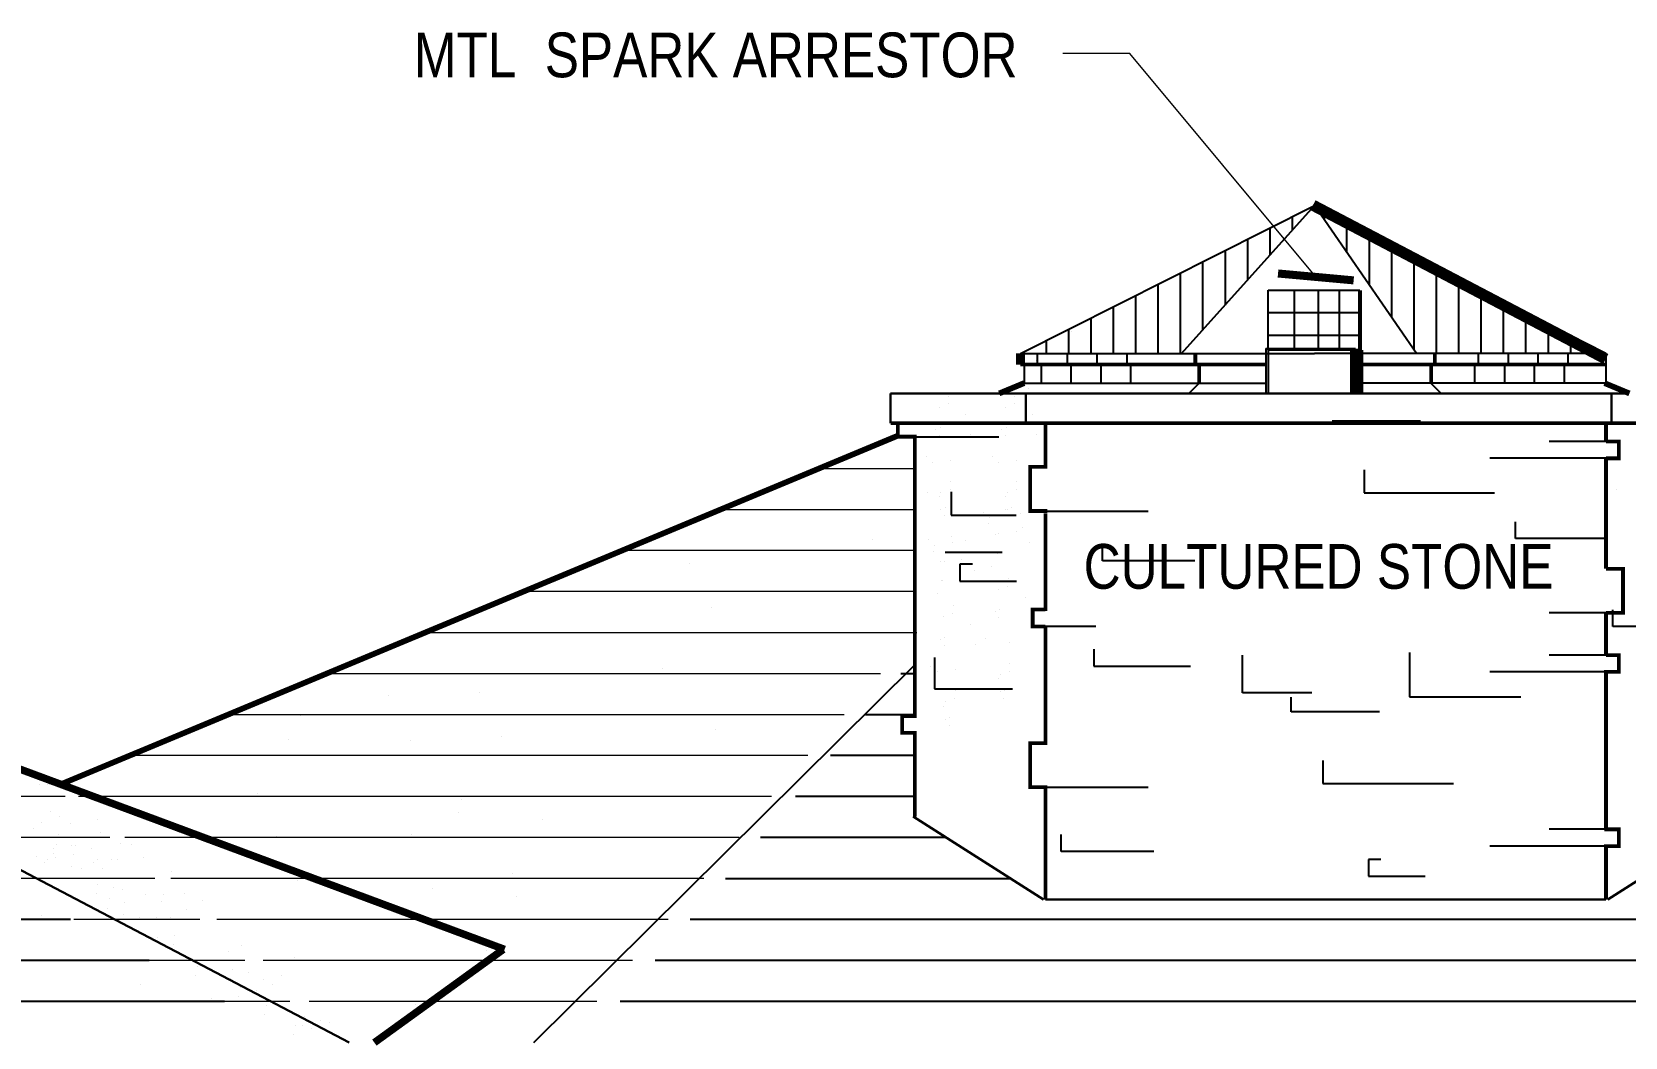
# Model space of a CAD drawing. Header units: inches. Extents: x 279 to 11006, y 233 to 7807.
# Drawn here: x 2677 to 2890.6, y 531.6 to 666.5 of the extents above; entities that cross this region are included whole.
import ezdxf

# ---------------------------------------------------------------- set-up
doc = ezdxf.new("R2010")
doc.units = ezdxf.units.IN
doc.header["$MEASUREMENT"] = 0
doc.layers.add('DOORS', color=7, linetype='Continuous', lineweight=30)
for name, color, linetype in [('NORTH_ELEVATION', 7, 'Continuous'), ('SOUTH_ELEVATION', 7, 'Continuous'), ('SOUTH_ELEVATION_TEXT', 7, 'Continuous')]:
    doc.layers.add(name, color=color, linetype=linetype)
doc.styles.add('ARCHENT', font='technical.ttf', dxfattribs={"height": 6})
doc.styles.add('ARCHENTLTD', font='technical.ttf', dxfattribs={"height": 0.1875})
doc.dimstyles.new('ARCHENTLTD', dxfattribs={"dimscale": 0.05, "dimtxt": 0.1875, "dimasz": 3, "dimexe": 9, "dimexo": 1, "dimgap": 2.5, "dimtad": 0, "dimdec": 1, "dimzin": 1, "dimdsep": 46, "dimlunit": 4, "dimtxsty": 'ARCHENTLTD', "dimblk": 'ARCHTICK', "dimcen": 6, "dimclrd": 256, "dimclre": 256, "dimclrt": 256, "dimaunit": 1, "dimadec": 0, "dimazin": 0, "dimtfac": 1, "dimtdec": 1, "dimtofl": 0, "dimtmove": 1, "dimatfit": 3, "dimldrblk": 'ARCHTICK', "dimfxl": 1, "dimfrac": 2, "dimtolj": 1, "dimtzin": 0, "dimlwd": 9, "dimlwe": 9, "dimarcsym": 0})

# ---------------------------------------------------------------- blocks, each defined once
blk = doc.blocks.new('_ArchTick')
at = {"color": 0, "linetype": 'ByBlock', "const_width": 0.15}
blk.add_lwpolyline([(-0.5, -0.5), (0.5, 0.5)], dxfattribs=at)

msp = doc.modelspace()

# ---------------------------------------------------------------- linework, layer by layer
at = {"layer": 'NORTH_ELEVATION', "color": 5, "linetype": 'Continuous', "ltscale": 0.5}
for p, q in [((2809.51, 623.33), (2848.93, 643.18)), ((2831.11, 623.33), (2848.93, 643.18)), ((2862.59, 623.33), (2848.95, 643.15))]:
    msp.add_line(p, q, dxfattribs=at)
at = {"layer": 'NORTH_ELEVATION', "color": 7, "linetype": 'Continuous', "ltscale": 0.5}
for p, q in [((2887.98, 623.33), (2848.93, 643.18)), ((2887.98, 623.33), (2887.98, 621.83)), ((2887.98, 621.83), (2887.98, 619.33)), ((2810.01, 619.33), (2842.42, 619.33)), ((2887.98, 619.33), (2854.73, 619.33))]:
    msp.add_line(p, q, dxfattribs=at)
at = {"layer": 'NORTH_ELEVATION', "color": 93, "linetype": 'Continuous', "lineweight": 20, "ltscale": 0.5}
for p, q in [((2816.37, 626.28), (2816.37, 626.28)), ((2782.5, 607.87), (2795.36, 607.87)), ((2797.02, 604.63), (2797.02, 604.63)), ((2769.3, 602.37), (2795.36, 602.37)), ((2789.64, 598.32), (2789.64, 598.32)), ((2795.36, 596.87), (2756.1, 596.87)), ((2765.19, 595.1), (2765.19, 595.1)), ((2795.36, 591.37), (2742.9, 591.37)), ((2768.07, 589.17), (2768.07, 589.17)), ((2729.7, 585.87), (2795.62, 585.87)), ((2761.49, 581.11), (2761.49, 581.11)), ((2716.5, 580.37), (2790.75, 580.37)), ((2724.79, 577.37), (2724.79, 577.37)), ((2737.04, 577.89), (2737.04, 577.89)), ((2703.3, 574.87), (2785.87, 574.87)), ((2713.04, 574.73), (2713.04, 574.73)), ((2768.65, 572.83), (2768.65, 572.83)), ((2711.31, 571.47), (2711.31, 571.47)), ((2727.67, 571.44), (2727.67, 571.44)), ((2739.92, 571.96), (2739.92, 571.96)), ((2781, 569.37), (2690.68, 569.37)), ((2679, 566.52), (2679, 566.52)), ((2679.28, 565.52), (2679.28, 565.52)), ((2679.9, 565.5), (2679.9, 565.5)), ((2680.74, 565.89), (2680.74, 565.89)), ((2707.26, 564.25), (2707.26, 564.25)), ((2681.41, 563.87), (2652.2, 563.87)), ((2776.12, 563.87), (2683.23, 563.87)), ((2678.27, 560.39), (2678.27, 560.39)), ((2680.66, 561.21), (2680.66, 561.21)), ((2682.1, 560.32), (2682.1, 560.32)), ((2685.72, 560.85), (2685.72, 560.85)), ((2734.18, 561.8), (2734.18, 561.8)), ((2745.39, 560.75), (2745.39, 560.75)), ((2687.4, 558.37), (2662.32, 558.37)), ((2680.53, 558.73), (2680.53, 558.73)), ((2688.79, 557.64), (2688.79, 557.64)), ((2771.8, 558.37), (2689.41, 558.37)), ((2696.77, 559), (2696.77, 559)), ((2709.73, 558.58), (2709.73, 558.58)), ((2679.91, 556.95), (2679.91, 556.95)), ((2679.92, 556.3), (2679.92, 556.3)), ((2682.79, 557.3), (2682.79, 557.3)), ((2684.92, 556.85), (2684.92, 556.85)), ((2687.67, 555.49), (2687.67, 555.49)), ((2690.36, 557.39), (2690.36, 557.39)), ((2691.96, 555.71), (2691.96, 555.71)), ((2678.68, 555.06), (2678.68, 555.06)), ((2685.73, 555.42), (2685.73, 555.42)), ((2686.42, 554.26), (2686.42, 554.26)), ((2695.64, 553.85), (2695.64, 553.85)), ((2741.34, 553.53), (2741.34, 553.53)), ((2693.43, 552.87), (2672.44, 552.87)), ((2685.82, 552.14), (2685.82, 552.14)), ((2687.95, 551.68), (2687.95, 551.68)), ((2767.03, 552.87), (2695.59, 552.87)), ((2712.61, 552.66), (2712.61, 552.66)), ((2730.69, 551.51), (2730.69, 551.51)), ((2687.3, 550.15), (2687.3, 550.15)), ((2689.43, 549.69), (2689.43, 549.69)), ((2692.13, 550.8), (2692.13, 550.8)), ((2694.55, 550.68), (2694.55, 550.68)), ((2699.87, 549.99), (2699.87, 549.99)), ((2741.9, 550.46), (2741.9, 550.46)), ((2699.47, 547.37), (2682.56, 547.37)), ((2689.29, 548.1), (2689.29, 548.1)), ((2691.42, 547.64), (2691.42, 547.64)), ((2693.65, 547.7), (2693.65, 547.7)), ((2697.72, 548.75), (2697.72, 548.75)), ((2762.25, 547.37), (2701.77, 547.37)), ((2693.85, 545.01), (2693.85, 545.01)), ((2696.14, 545.29), (2696.14, 545.29)), ((2703.29, 543.14), (2703.29, 543.14)), ((2705.06, 543.96), (2705.06, 543.96)), ((2737.85, 543.24), (2737.85, 543.24)), ((2705.5, 541.87), (2692.68, 541.87)), ((2699.11, 541.05), (2699.11, 541.05)), ((2701.24, 540.59), (2701.24, 540.59)), ((2703.84, 540.71), (2703.84, 540.71)), ((2757.48, 541.87), (2707.95, 541.87)), ((2712.15, 542.26), (2712.15, 542.26)), ((2691.55, 538.61), (2691.55, 538.61)), ((2705.97, 540.25), (2705.97, 540.25)), ((2709.18, 538.67), (2709.18, 538.67)), ((2710.43, 539.91), (2710.43, 539.91)), ((2701.01, 536.74), (2701.01, 536.74)), ((2711.53, 536.37), (2702.8, 536.37)), ((2704.91, 538.29), (2704.91, 538.29)), ((2707.04, 537.83), (2707.04, 537.83)), ((2752.7, 536.37), (2714.13, 536.37)), ((2708.42, 535.91), (2708.42, 535.91)), ((2710.55, 535.45), (2710.55, 535.45)), ((2713.49, 534.35), (2713.49, 534.35)), ((2712.26, 533.19), (2712.26, 533.19)), ((2714.39, 532.74), (2714.39, 532.74)), ((2715.62, 533.89), (2715.62, 533.89))]:
    msp.add_line(p, q, dxfattribs=at)
at = {"layer": 'NORTH_ELEVATION', "color": 251, "linetype": 'Continuous', "ltscale": 0.5}
for p, q in [((2809.51, 623.33), (2848.93, 623.33)), ((2809.51, 623.33), (2809.51, 621.83)), ((2810.01, 621.83), (2810.01, 619.33)), ((2811.76, 623.33), (2811.76, 621.83)), ((2812.26, 621.83), (2812.26, 619.33)), ((2815.76, 623.33), (2815.76, 621.83)), ((2816.26, 621.83), (2816.26, 619.33)), ((2819.76, 623.33), (2819.76, 621.83)), ((2820.26, 621.83), (2820.26, 619.33)), ((2823.76, 623.33), (2823.76, 621.83)), ((2824.26, 621.83), (2824.26, 619.33)), ((2832.95, 623.33), (2832.95, 621.83)), ((2833.45, 621.83), (2833.45, 619.33)), ((2887.73, 623.33), (2848.93, 623.33)), ((2870.39, 621.83), (2870.39, 619.33)), ((2870.89, 623.33), (2870.89, 621.83)), ((2874.39, 621.83), (2874.39, 619.33)), ((2874.89, 623.33), (2874.89, 621.83)), ((2878.39, 621.83), (2878.39, 619.33)), ((2878.89, 623.33), (2878.89, 621.83)), ((2882.39, 621.83), (2882.39, 619.33)), ((2882.89, 623.33), (2882.89, 621.83)), ((2810.01, 619.33), (2842.42, 619.33)), ((2884.64, 619.33), (2854.73, 619.33))]:
    msp.add_line(p, q, dxfattribs=at)
at = {"layer": 'NORTH_ELEVATION', "color": 27, "linetype": 'Continuous', "lineweight": 20, "ltscale": 0.5}
for p, q in [((2811.59, 622.36), (2811.59, 622.36)), ((2798.59, 616.1), (2798.59, 616.1)), ((2799.81, 616.54), (2799.81, 616.54)), ((2807.46, 616.1), (2807.46, 616.1)), ((2808.69, 616.54), (2808.69, 616.54)), ((2802.19, 615.07), (2802.19, 615.07)), ((2811.06, 615.07), (2811.06, 615.07)), ((2798.65, 612.3), (2798.65, 612.3)), ((2802.8, 612.45), (2802.8, 612.45)), ((2807.53, 612.3), (2807.53, 612.3)), ((2811.68, 612.45), (2811.68, 612.45)), ((2796.9, 609.47), (2796.9, 609.47)), ((2800.13, 609), (2800.13, 609)), ((2805.77, 609.47), (2805.77, 609.47)), ((2809.01, 609), (2809.01, 609)), ((2797.73, 608.71), (2797.73, 608.71)), ((2806.6, 608.71), (2806.6, 608.71)), ((2798.84, 604.68), (2798.84, 604.68)), ((2800.07, 605.12), (2800.07, 605.12)), ((2807.72, 604.68), (2807.72, 604.68)), ((2808.94, 605.12), (2808.94, 605.12)), ((2799.33, 601.54), (2799.33, 601.54)), ((2804.51, 602.04), (2804.51, 602.04)), ((2805.17, 600.48), (2805.17, 600.48)), ((2805.34, 601.28), (2805.34, 601.28)), ((2807.55, 602.37, 48312), (2807.55, 602.37, 48312)), ((2807.74, 601.57), (2807.74, 601.57)), ((2808.2, 601.54), (2808.2, 601.54)), ((2809.52, 601.87), (2809.52, 601.87)), ((2797.16, 598.38), (2797.16, 598.38)), ((2800.2, 598.7, 48312), (2800.2, 598.7, 48312)), ((2802.18, 598.2), (2802.18, 598.2)), ((2806.61, 599.1), (2806.61, 599.1)), ((2808.95, 599.41), (2808.95, 599.41)), ((2797.83, 596.81), (2797.83, 596.81)), ((2797.99, 597.62), (2797.99, 597.62)), ((2800.4, 597.9), (2800.4, 597.9)), ((2806.32, 596.52), (2806.32, 596.52)), ((2810.67, 597.91), (2810.67, 597.91)), ((2799.27, 595.43), (2799.27, 595.43)), ((2801.61, 595.74), (2801.61, 595.74)), ((2803.33, 594.24), (2803.33, 594.24)), ((2805.67, 594.72), (2805.67, 594.72)), ((2798.98, 592.85), (2798.98, 592.85)), ((2807.77, 592.09), (2807.77, 592.09)), ((2798.32, 591.06), (2798.32, 591.06)), ((2806.55, 591.65), (2806.55, 591.65)), ((2810.15, 590.62), (2810.15, 590.62)), ((2799.2, 587.98), (2799.2, 587.98)), ((2800.42, 588.42), (2800.42, 588.42)), ((2806.61, 587.85), (2806.61, 587.85)), ((2802.8, 586.95), (2802.8, 586.95)), ((2799.26, 584.18), (2799.26, 584.18)), ((2803.41, 584.33), (2803.41, 584.33)), ((2804.86, 585.02), (2804.86, 585.02)), ((2808.09, 584.54), (2808.09, 584.54)), ((2797.51, 581.35), (2797.51, 581.35)), ((2798.34, 580.59), (2798.34, 580.59)), ((2800.75, 580.88), (2800.75, 580.88)), ((2806.8, 580.23), (2806.8, 580.23)), ((2808.02, 580.67), (2808.02, 580.67)), ((2800.68, 577), (2800.68, 577)), ((2807.29, 577.08), (2807.29, 577.08)), ((2799.46, 576.57), (2799.46, 576.57)), ((2799.94, 573.42), (2799.94, 573.42)), ((2688.41, 555.48), (2688.41, 555.48)), ((2679.1, 555.41), (2679.1, 555.41)), ((2678.3, 547.95), (2678.3, 547.95))]:
    msp.add_line(p, q, dxfattribs=at)
at = {"layer": 'NORTH_ELEVATION', "color": 83, "linetype": 'Continuous', "lineweight": 20, "ltscale": 0.5}
msp.add_line((2810.61, 618.56), (2810.61, 618.56), dxfattribs=at)
at = {"layer": 'NORTH_ELEVATION', "color": 93, "linetype": 'Continuous', "ltscale": 0.5}
for p, q in [((2793.46, 580.37), (2795.36, 580.37)), ((2788.75, 574.87), (2795.36, 574.87)), ((2795.36, 569.37), (2784.05, 569.37)), ((2734.59, 563.48), (2734.59, 563.48)), ((2795.36, 563.87), (2779.35, 563.87)), ((2727.89, 558.85), (2727.89, 558.85)), ((2799.56, 558.37), (2774.64, 558.37)), ((2769.94, 552.87), (2808.2, 552.87)), ((2682.13, 547.37), (2493.73, 547.37)), ((2934.6, 547.37), (2765.24, 547.37)), ((2692.68, 541.87), (2483.05, 541.87)), ((2939.2, 541.87), (2760.53, 541.87)), ((2702.8, 536.37), (2472.7, 536.37)), ((2943.8, 536.37), (2755.83, 536.37)), ((2728.33, 535.97), (2728.33, 535.97))]:
    msp.add_line(p, q, dxfattribs=at)
at = {"layer": 'NORTH_ELEVATION', "color": 27, "lineweight": 30, "ltscale": 100}
for p, q in [((2795.12, 561.2), (2812.6, 550.07)), ((2888.27, 550.07), (2905.41, 561.02)), ((2812.85, 550.07), (2888.01, 550.07))]:
    msp.add_line(p, q, dxfattribs=at)
at = {"layer": 'NORTH_ELEVATION', "color": 5, "linetype": 'Continuous', "ltscale": 0.5, "const_width": 1.5}
msp.add_lwpolyline([(2848.72, 643.2), (2887.98, 622.58)], dxfattribs=at)
at = {"layer": 'NORTH_ELEVATION', "color": 251, "linetype": 'Continuous', "ltscale": 0.5, "const_width": 0.5}
for points in [[(2809.51, 621.83), (2842.42, 621.83)], [(2854.73, 621.83), (2887.98, 621.83)]]:
    msp.add_lwpolyline(points, dxfattribs=at)
at = {"layer": 'NORTH_ELEVATION', "color": 93, "linetype": 'Continuous', "ltscale": 0.5}
for points, const_width in [([(2809.95, 619.33), (2806.65, 617.96)], 0.75), ([(2810.01, 619.33), (2806.71, 617.96)], 0.75), ([(2887.81, 619.33), (2891.11, 617.96)], 0.75), ([(2887.86, 619.33), (2891.16, 617.96)], 0.75), ([(2793.03, 612.26), (2680.59, 565.41)], 0.75), ([(2793.03, 612.28), (2680.81, 565.52)], 0.75), ([(2740.34, 543.37), (2613.44, 590.6)], 1), ([(2722.88, 530.87), (2740.16, 543.37)], 1)]:
    msp.add_lwpolyline(points, dxfattribs=dict(at, const_width=const_width))
at = {"layer": 'NORTH_ELEVATION', "color": 27, "linetype": 'Continuous', "ltscale": 0.5, "const_width": 0.5}
for points in [[(2793.08, 613.96), (2793.08, 612.15), (2795.36, 612.15), (2795.36, 574.66), (2793.64, 574.66), (2793.64, 572.41), (2795.36, 572.41), (2795.36, 561.2)], [(2812.85, 613.96), (2812.85, 608.33)], [(2888.01, 613.96), (2888.01, 611.5)], [(2888.01, 611.5), (2889.73, 611.5), (2889.73, 609.25), (2888.01, 609.25)], [(2888.01, 609.25), (2888.01, 594.43)], [(2813.09, 608.1), (2810.81, 608.1), (2810.81, 602.18), (2813.09, 602.18)], [(2812.85, 601.87), (2812.85, 588.78)], [(2888.01, 594.43), (2890.29, 594.43), (2890.29, 588.51), (2888.01, 588.51)], [(2812.85, 588.96), (2811.14, 588.96), (2811.14, 586.7), (2812.85, 586.7)], [(2888.01, 588.51), (2888.01, 582.87)], [(2812.85, 586.7), (2812.85, 571.02)], [(2888.01, 582.85), (2889.73, 582.85), (2889.73, 580.59), (2888.01, 580.59)], [(2888.01, 580.85), (2888.01, 559.52)], [(2813.09, 571.05), (2810.81, 571.05), (2810.81, 565.13), (2813.09, 565.13)], [(2812.85, 565.11), (2812.85, 550.06)], [(2887.77, 559.48), (2889.73, 559.48), (2889.73, 557.23), (2887.75, 557.23)], [(2888.01, 557.2), (2888.01, 550.06)]]:
    msp.add_lwpolyline(points, dxfattribs=at)
at = {"layer": 'SOUTH_ELEVATION', "color": 4, "linetype": 'Continuous', "ltscale": 0.5}
for p, q in [((2845.93, 641.67), (2845.93, 639.83)), ((2850.24, 642.46), (2850.24, 641.27)), ((2842.93, 640.16), (2842.93, 636.49)), ((2853.24, 640.81), (2853.24, 636.91)), ((2856.24, 639.17), (2856.24, 632.55)), ((2836.93, 637.14), (2836.93, 629.81)), ((2839.93, 638.65), (2839.93, 633.15)), ((2859.24, 637.52), (2859.24, 628.2)), ((2833.93, 635.63), (2833.93, 626.47)), ((2862.24, 635.88), (2862.24, 623.84)), ((2827.93, 632.61), (2827.93, 623.33)), ((2830.93, 634.12), (2830.93, 623.33)), ((2865.24, 634.24), (2865.24, 623.33)), ((2868.24, 632.59), (2868.24, 623.33)), ((2824.93, 631.1), (2824.93, 623.33)), ((2871.24, 630.95), (2871.24, 623.33)), ((2818.93, 628.08), (2818.93, 623.33)), ((2821.93, 629.59), (2821.93, 623.33)), ((2874.24, 629.3), (2874.24, 623.33)), ((2815.93, 626.57), (2815.93, 623.33)), ((2877.24, 627.66), (2877.24, 623.33)), ((2880.24, 626.02), (2880.24, 623.33)), ((2812.93, 625.06), (2812.93, 623.33)), ((2883.24, 624.37), (2883.24, 623.33)), ((2809.93, 623.55), (2809.93, 623.33))]:
    msp.add_line(p, q, dxfattribs=at)
at = {"layer": 'SOUTH_ELEVATION', "color": 27, "linetype": 'Continuous', "ltscale": 0.5}
for p, q in [((2842.42, 623.96, 0), (2842.42, 617.96, 0)), ((2842.42, 623.96, 0), (2854.42, 623.96, 0)), ((2863.14, 614.23), (2851.3, 614.23)), ((2793.08, 612.15), (2806.62, 612.15)), ((2888.01, 611.5), (2880.4, 611.5)), ((2888.01, 609.25), (2872.45, 609.25)), ((2855.57, 607.71), (2855.57, 604.61)), ((2800.2, 604.74), (2800.2, 601.64)), ((2855.57, 604.61), (2873.06, 604.61)), ((2800.2, 601.64), (2808.95, 601.64)), ((2813.09, 602.18), (2826.63, 602.18)), ((2875.86, 598.48), (2875.86, 600.73)), ((2888.27, 598.48), (2875.86, 598.48)), ((2807.05, 596.62), (2799.43, 596.62)), ((2820.49, 595.51), (2820.49, 597.76)), ((2803.07, 595.04), (2801.37, 595.04)), ((2801.37, 595.04), (2801.37, 592.79)), ((2832.9, 595.51), (2820.49, 595.51)), ((2801.37, 592.79), (2808.99, 592.79)), ((2888.01, 588.51), (2880.4, 588.51)), ((2888.93, 586.68), (2888.93, 588.93)), ((2819.61, 586.7), (2812, 586.7)), ((2901.34, 586.68), (2888.93, 586.68)), ((2819.34, 583.64), (2819.34, 581.38)), ((2798, 582.55), (2798, 578.33)), ((2819.34, 581.38), (2832.31, 581.38)), ((2839.28, 577.79), (2839.28, 582.86)), ((2861.66, 583.19), (2861.66, 577.27)), ((2888.01, 582.85), (2880.4, 582.85)), ((2888.01, 580.59), (2872.45, 580.59)), ((2798, 578.33), (2808.44, 578.33)), ((2848.59, 577.79), (2839.28, 577.79)), ((2845.79, 575.24), (2845.79, 577.22)), ((2861.66, 577.27), (2876.61, 577.27)), ((2857.63, 575.24), (2845.79, 575.24)), ((2850.06, 568.72), (2850.06, 565.62)), ((2813.09, 565.13), (2826.63, 565.13)), ((2850.06, 565.62), (2867.55, 565.62)), ((2677.12, 559.54), (2677.12, 559.54)), ((2814.98, 556.52), (2814.98, 558.78)), ((2888.01, 559.48), (2880.4, 559.48)), ((2827.39, 556.52), (2814.98, 556.52)), ((2856.15, 555.45), (2856.15, 553.2)), ((2857.84, 555.45), (2856.15, 555.45)), ((2888.01, 557.23), (2872.45, 557.23)), ((2856.15, 553.2), (2863.76, 553.2))]:
    msp.add_line(p, q, dxfattribs=at)
at = {"layer": 'SOUTH_ELEVATION', "color": 23, "linetype": 'Continuous', "ltscale": 0.5}
for q in [(2854.73, 623.79, 0), (2842.73, 617.79, 0)]:
    msp.add_line((2842.73, 623.79, 0), q, dxfattribs=at)
at = {"layer": 'SOUTH_ELEVATION', "color": 27, "linetype": 'Continuous', "lineweight": 30, "ltscale": 0.5}
for p, q in [((2890.64, 617.96, 0), (2792.1, 617.96, 0)), ((2792.1, 617.96, 0), (2792.1, 613.96, 0)), ((2810.24, 617.96, 0), (2810.24, 613.96, 0)), ((2888.75, 617.96, 0), (2888.75, 613.96, 0))]:
    msp.add_line(p, q, dxfattribs=at)
at = {"layer": 'SOUTH_ELEVATION', "color": 27, "linetype": 'Continuous', "lineweight": 20, "ltscale": 0.75}
for p, q in [((2799.9, 617.6, -0.34), (2799.9, 617.6, -0.34)), ((2808.77, 617.6, -0.34), (2808.77, 617.6, -0.34)), ((2798.74, 613.36, -0.34), (2798.74, 613.36, -0.34)), ((2807.61, 613.36, -0.34), (2807.61, 613.36, -0.34)), ((2889.38, 611.41, 0.32), (2889.38, 611.41, 0.32)), ((2800.15, 606.18, -0.34), (2800.15, 606.18, -0.34)), ((2809.02, 606.18, -0.34), (2809.02, 606.18, -0.34)), ((2889.41, 605.08, 0.32), (2889.41, 605.08, 0.32)), ((2799.41, 602.6, -0.34), (2799.41, 602.6, -0.34)), ((2808.29, 602.6, -0.34), (2808.29, 602.6, -0.34)), ((2807.85, 593.15, -0.34), (2807.85, 593.15, -0.34)), ((2800.51, 589.48, -0.34), (2800.51, 589.48, -0.34)), ((2806.69, 588.91, -0.34), (2806.69, 588.91, -0.34)), ((2799.35, 585.24, -0.34), (2799.35, 585.24, -0.34)), ((2808.1, 581.73, -0.34), (2808.1, 581.73, -0.34)), ((2800.76, 578.06, -0.34), (2800.76, 578.06, -0.34)), ((2807.37, 578.14, -0.34), (2807.37, 578.14, -0.34)), ((2800.03, 574.48, -0.34), (2800.03, 574.48, -0.34)), ((2686.22, 559.04), (2686.22, 559.04)), ((2682.22, 557.32), (2682.22, 557.32)), ((2682.3, 554.55, 0.66), (2682.3, 554.55, 0.66)), ((2683.63, 554.25), (2683.63, 554.25))]:
    msp.add_line(p, q, dxfattribs=at)
at = {"layer": 'SOUTH_ELEVATION', "color": 93, "linetype": 'Continuous', "lineweight": -3, "ltscale": 50}
for p, q in [((2832.07, 617.96), (2833.45, 619.33)), ((2832.14, 619.33), (2832.14, 619.33)), ((2865.9, 617.96), (2864.53, 619.33)), ((2744.25, 530.87), (2795.36, 581.56))]:
    msp.add_line(p, q, dxfattribs=at)
at = {"layer": 'SOUTH_ELEVATION', "color": 27, "linetype": 'Continuous', "lineweight": 20, "ltscale": 0.5}
for p, q in [((2798.15, 613.13), (2798.15, 613.13)), ((2807.03, 613.13), (2807.03, 613.13)), ((2798.59, 604.1), (2798.59, 604.1)), ((2807.46, 604.1), (2807.46, 604.1)), ((2798.83, 602.37), (2798.83, 602.37)), ((2807.71, 602.37), (2807.71, 602.37)), ((2806.15, 599.08), (2806.15, 599.08)), ((2809.74, 599.95), (2809.74, 599.95)), ((2806.36, 596.47), (2806.36, 596.47)), ((2798.81, 595.42), (2798.81, 595.42)), ((2799.02, 592.8), (2799.02, 592.8)), ((2806.11, 588.68), (2806.11, 588.68)), ((2798.77, 585.01), (2798.77, 585.01)), ((2806.55, 579.65), (2806.55, 579.65)), ((2806.79, 577.92), (2806.79, 577.92)), ((2799.2, 575.98), (2799.2, 575.98)), ((2799.45, 574.25), (2799.45, 574.25))]:
    msp.add_line(p, q, dxfattribs=at)
at = {"layer": 'SOUTH_ELEVATION', "color": 93, "linetype": 'Continuous', "lineweight": 30, "ltscale": 50}
msp.add_line((2719.51, 530.87), (2605.74, 590.6), dxfattribs=at)
at = {"layer": 'SOUTH_ELEVATION', "color": 93, "linetype": 'Continuous', "lineweight": 20, "ltscale": 0.5}
for p, q in [((2680.18, 566.18), (2680.18, 566.18)), ((2679.49, 561.93), (2679.49, 561.93)), ((2677.51, 555.78), (2677.51, 555.78)), ((2685.25, 554.97), (2685.25, 554.97)), ((2689.12, 551.35), (2689.12, 551.35)), ((2694.27, 549.85), (2694.27, 549.85)), ((2697.37, 550.87), (2697.37, 550.87)), ((2708.01, 539.39), (2708.01, 539.39)), ((2716.8, 533.55), (2716.8, 533.55))]:
    msp.add_line(p, q, dxfattribs=at)
at = {"layer": 'SOUTH_ELEVATION', "color": 93, "linetype": 'Continuous', "lineweight": 20, "ltscale": 0.75}
for p, q in [((2677.96, 565.5, 1), (2677.96, 565.5, 1)), ((2679.02, 565.44, 1), (2679.02, 565.44, 1)), ((2680.12, 555.71, 1), (2680.12, 555.71, 1)), ((2680.32, 557.49, 1), (2680.32, 557.49, 1)), ((2682.58, 556.07, 1), (2682.58, 556.07, 1)), ((2685.61, 550.9, 1), (2685.61, 550.9, 1)), ((2687.09, 548.91, 1), (2687.09, 548.91, 1)), ((2695.59, 547.7, 1), (2695.59, 547.7, 1)), ((2689.08, 546.87, 1), (2689.08, 546.87, 1)), ((2695.93, 544.05, 1), (2695.93, 544.05, 1)), ((2703.08, 541.91, 1), (2703.08, 541.91, 1)), ((2698.9, 539.81, 1), (2698.9, 539.81, 1)), ((2703.63, 539.48, 1), (2703.63, 539.48, 1)), ((2704.7, 537.05, 1), (2704.7, 537.05, 1)), ((2708.21, 534.67, 1), (2708.21, 534.67, 1)), ((2712.05, 531.96, 1), (2712.05, 531.96, 1)), ((2713.28, 533.11, 1), (2713.28, 533.11, 1))]:
    msp.add_line(p, q, dxfattribs=at)
at = {"layer": 'SOUTH_ELEVATION', "color": 251, "linetype": 'Continuous', "ltscale": 0.75}
for points, const_width in [([(2809.51, 623.33), (2809.51, 621.83)], 1.25), ([(2832.95, 623.33), (2832.95, 621.83)], 0.5), ([(2833.45, 621.83), (2833.45, 619.33)], 0.5), ([(2864.58, 621.83), (2864.58, 619.33)], 0.5), ([(2865.08, 623.33), (2865.08, 621.83)], 0.5)]:
    msp.add_lwpolyline(points, dxfattribs=dict(at, const_width=const_width))
at = {"layer": 'SOUTH_ELEVATION', "color": 27, "linetype": 'Continuous', "ltscale": 0.5, "elevation": 0}
for points, const_width in [([(2854.42, 623.96), (2854.42, 617.96)], 1.5), ([(2905.39, 617.96), (2905.39, 613.96), (2792.1, 613.96)], 0.5)]:
    msp.add_lwpolyline(points, dxfattribs=dict(at, const_width=const_width))
at = {"layer": 'SOUTH_ELEVATION', "color": 23, "linetype": 'Continuous', "ltscale": 0.5, "const_width": 1.5, "elevation": 0}
msp.add_lwpolyline([(2854.73, 623.79), (2854.73, 617.79)], dxfattribs=at)
at = {"layer": 'SOUTH_ELEVATION_TEXT', "color": 7, "linetype": 'Continuous', "ltscale": 0.5}
for p, q in [((2842.73, 631.79, 0), (2855.03, 631.79, 0)), ((2842.73, 623.79, 0), (2842.73, 631.79, 0)), ((2846.25, 623.79, 0), (2846.25, 631.79, 0)), ((2849.47, 623.79, 0), (2849.47, 631.79, 0)), ((2852.26, 623.79, 0), (2852.26, 631.79, 0)), ((2842.73, 628.79, 0), (2855.03, 628.79, 0)), ((2842.73, 625.79, 0), (2855.03, 625.79, 0))]:
    msp.add_line(p, q, dxfattribs=at)
at = {"layer": 'SOUTH_ELEVATION_TEXT', "color": 7, "linetype": 'Continuous', "ltscale": 0.5, "const_width": 0.5, "elevation": 0}
msp.add_lwpolyline([(2855.03, 631.79), (2855.03, 623.71)], dxfattribs=at)

# ---------------------------------------------------------------- texts
at = {"layer": 'SOUTH_ELEVATION_TEXT', "color": 7, "linetype": 'Continuous', "ltscale": 0.5, "insert": (2768.63, 663.32), "char_height": 6, "width": 93.75, "attachment_point": 5, "style": 'ARCHENT'}
msp.add_mtext('MTL  SPARK ARRESTOR', dxfattribs=at)
at = {"layer": 'SOUTH_ELEVATION_TEXT', "color": 7, "linetype": 'Continuous', "ltscale": 0.5, "insert": (2849.47, 594.71), "char_height": 6, "attachment_point": 5, "style": 'ARCHENT'}
msp.add_mtext('CULTURED STONE', dxfattribs=at)

# ---------------------------------------------------------------- leaders
at = {"layer": 'DOORS', "lineweight": 9, "ltscale": 100}
msp.add_leader([(2849.11, 633.58), (2824.15, 663.55), (2815.17, 663.55)], dimstyle='ARCHENTLTD', override={"dimasz": 144, "dimgap": 1, "dimtad": 0}, dxfattribs=at)

doc.saveas('drawing.dxf')
